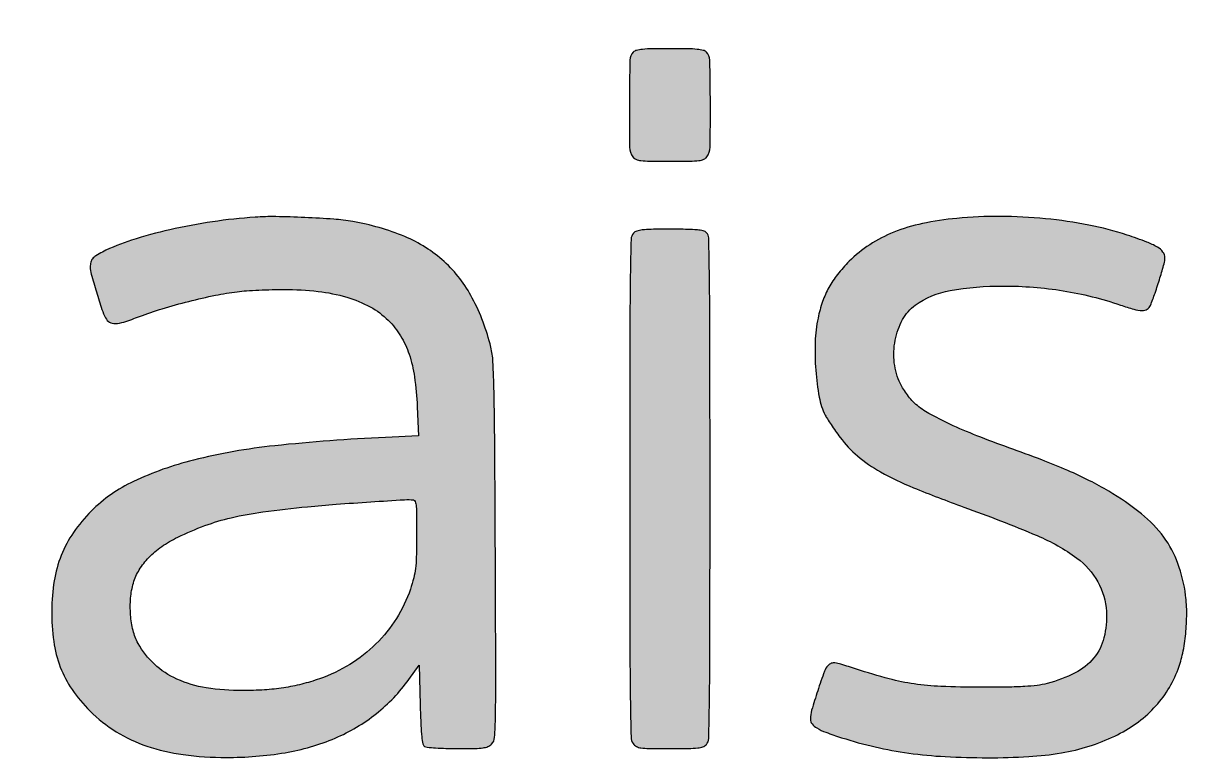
# Model space of a CAD drawing. Header units: millimetres. Extents: x -967 to 563, y -1588 to 506.
# Drawn here: x 133.1164 to 133.4666, y -279.4953 to -279.2742 of the extents above; entities that cross this region are included whole.
import ezdxf

# ---------------------------------------------------------------- set-up
doc = ezdxf.new("R2010")
doc.units = ezdxf.units.MM
doc.linetypes.add('CONTINU', pattern=[0])

# ---------------------------------------------------------------- blocks, each defined once
blk = doc.blocks.new('LOGO AVILLA BR')
h = blk.add_hatch(color=256)
h.dxf.hatch_style = 1
h.paths.add_polyline_path([(4.32600329103812, 0.3704381413918867, 0.1939057852138119), (4.324180538869598, 0.3661549132874882, 0.004011932845543204), (4.323913847768921, 0.3424701682155131, 0.00466308069311547), (4.324056506748121, 0.3190467054239576, 0.1552181909106207), (4.325819981868278, 0.3137851402455425, 0.203749415126457), (4.328286704774825, 0.3120684328229686, 0.03654582931798268), (4.334893696968209, 0.3115079103551466, 0.002893989709482936), (4.345811301267389, 0.3114447185996738, 0.002893989709477732), (4.356728905566655, 0.3115079103551324, 0.02624711677199801), (4.361484379330335, 0.3118129545324564, 0.06669541400197661), (4.364137425920887, 0.3124896365772969, 0.140028342276289), (4.365802620666557, 0.3137851402455567, 0.1552181909104992), (4.367566095786714, 0.3190467054239434, 0.004663080695172938), (4.367708754765886, 0.3424701682258586, 0.004011932843799981), (4.367442063665237, 0.3661549132875308, 0.1939057852120589), (4.365619311496744, 0.3704381413918867, 0.1662892465534635), (4.363520869414401, 0.371627551889631, 0.0310222533117333), (4.355372993775205, 0.3722593664066096, 0.003840990193063491), (4.345811301267389, 0.3723328211973609, 0.003840990193074181), (4.33624960875963, 0.3722593664066096, 0.02000196208416725), (4.330985515384526, 0.3719676345140925, 0.03573729574873088), (4.327758915568609, 0.371424372436465, 0.1376465010409105)])
h = blk.add_hatch(color=256)
h.dxf.hatch_style = 1
edge = h.paths.add_edge_path(flags=16)
edge.add_arc((3.562470269584963, 0.112490160346681), 0.6463955175953613, 358.6627723710229, 359.6782761210949, ccw=False)
edge.add_arc((4.140511797668779, 0.09899681617000056), 0.06819652198352442, 353.36039477008944, 358.6627458586536, ccw=False)
edge.add_arc((4.170954883312646, 0.09545313833073976), 0.03754788227234916, 345.50862311630823, 353.3603427729021, ccw=False)
edge.add_arc((4.122470332917601, 0.1079843085191357), 0.08762564034217234, 341.3407016057956, 345.508624609844, ccw=False)
edge.add_arc((4.135140068914467, 0.1037058474262551), 0.07425300262358141, 327.78912147463694, 341.34071702767227, ccw=False)
edge.add_arc((4.132939794337801, 0.105091903426171), 0.07685345632217538, 314.5829433012364, 327.7891936004825, ccw=False)
edge.add_arc((4.131317759786867, 0.1067376330781684), 0.07916417529423163, 301.58164570616714, 314.5829900842603, ccw=False)
edge.add_arc((4.128551411109726, 0.111237703165628), 0.08444653421660839, 289.19506974423507, 301.5815727972864, ccw=False)
edge.add_arc((4.119450796983301, 0.1373788229235089), 0.1121264785744808, 284.0626048838111, 289.1949902214581, ccw=False)
edge.add_arc((4.120974119763133, 0.1312977525808918), 0.1058575130460488, 278.70386212430697, 284.0625617656416, ccw=False)
edge.add_arc((4.118861940416252, 0.1450954546823624), 0.1198159472298117, 273.69420320958176, 278.7038065297711, ccw=False)
edge.add_arc((4.114258467995768, 0.21639477783134), 0.1912637284397831, 270.1652900106408, 273.6942019271437, ccw=False)
edge.add_arc((4.114446727095924, 0.1510635887132992), 0.1259322680780435, 261.14252824663583, 270.1653866574842, ccw=False)
edge.add_arc((4.104527766845507, 0.08741406847050825), 0.06151451276505979, 245.7219790303197, 261.1426282422188, ccw=False)
edge.add_arc((4.098159350101071, 0.07329524260197218), 0.04602587254925253, 227.5254052065414, 245.7220261587301, ccw=False)
edge.add_arc((4.096486800530187, 0.07146832357636868), 0.04354896819244024, 208.5580659043606, 227.5253822613538, ccw=False)
edge.add_arc((4.083631195191998, 0.0644713816067366), 0.02891258252054927, 193.7886030414369, 208.5579974969466, ccw=False)
edge.add_arc((4.107227802763163, 0.07026228949196422), 0.05320938278319805, 184.4330497559266, 193.7886049287713, ccw=False)
edge.add_arc((4.110318766651176, 0.07050192933375854), 0.05630962229179274, 175.2941875174176, 184.4330594389928, ccw=False)
edge.add_arc((4.095483416196544, 0.07172313305484579), 0.04142409369385786, 163.7903872794772, 175.2941884890912, ccw=False)
edge.add_arc((4.08391955409067, 0.07508488913498468), 0.02938148970868429, 148.4809234802435, 163.7904614330959, ccw=False)
edge.add_arc((4.091671028753609, 0.07033124929844803), 0.03847447882917293, 135.9733375593933, 148.4809497309333, ccw=False)
edge.add_arc((4.097377407579103, 0.0648154763189126), 0.04641088298095716, 124.64620877790671, 135.9732906064263, ccw=False)
edge.add_arc((4.109004242620102, 0.04799040803978016), 0.0668624407619117, 116.0306640694443, 124.6461804198438, ccw=False)
edge.add_arc((4.148996350130489, -0.03389438212123252), 0.1579914017064714, 110.2459240796889, 116.0306523010621, ccw=False)
edge.add_arc((4.136523000617728, -7.645091294250506e-05), 0.121946472530847, 103.22160400441118, 110.24592887727471, ccw=False)
edge.add_arc((4.149550702029586, -0.05552617684001859), 0.1789060468749726, 97.63637942310811, 103.22161196298208, ccw=False)
edge.add_arc((4.212237916484696, -0.5230790205013989), 0.6506425712950916, 95.49932332633279, 97.63639396016953, ccw=False)
edge.add_arc((4.224744351010116, -0.6529721581019174), 0.7811363952862868, 94.36171850499721, 95.49937415863388, ccw=False)
edge.add_arc((4.291936088163453, -1.533898044474853), 1.664621056626604, 93.71566052203372, 94.36172602045082, ccw=False)
edge.add_arc((4.401486798527003, -3.220817482859104), 3.355093934178818, 93.4030465179573, 93.71565209711349, ccw=False)
edge.add_arc((4.204258151264213, 0.09593890065846722), 0.03247869209832534, 84.88245813103907, 93.40299635816348, ccw=False)
edge.add_arc((4.207056540961389, 0.1271861961949696), 0.001106340206211636, 14.506736897229928, 84.88243870272618, ccw=False)
edge.add_arc((4.191367399486694, 0.1231267364863129), 0.01731215315523572, 5.002018884839686, 14.50674859919701, ccw=False)
edge.add_arc((4.145430781510328, 0.1191062566194887), 0.06342437636626785, 0.3384809701864242, 5.001942865323315, ccw=False)
edge.add_arc((3.287275933268944, 0.1140366302528832), 0.9215941991121402, -0.3217983995876921, 0.3384763367295136, ccw=False)
edge = h.paths.add_edge_path()
edge.add_arc((4.141248690288961, -0.01080397599294258), 0.2926504437073891, 93.85953977879456, 98.41395462489886)
edge.add_arc((4.142548323354589, -0.01959152295829369), 0.3015335753477882, 98.41391966923631, 102.86730379002)
edge.add_arc((4.133624058672609, 0.01947583675004694), 0.2614598795526306, 102.867281300767, 107.5651063265113)
edge.add_arc((4.086554431875072, 0.1681721428182499), 0.1054914814548599, 107.56509035417, 116.8190558621264)
edge.add_arc((4.061630749250639, 0.2174719952025441), 0.05024960059737661, 116.8191052405391, 121.4772981037346)
edge.add_arc((4.039154281592573, 0.2541829117276251), 0.007204473225098565, 121.4773510192025, 141.0097235401798)
edge.add_arc((4.037050727172868, 0.2558857453074666), 0.004498076469758107, 141.0097215810731, 167.5881539798991)
edge.add_arc((4.044776654426329, 0.2541854111727275), 0.01240889741927973, 167.5881349640043, 180.0539310004137)
edge.add_arc((4.046378067117445, 0.2541869105033498), 0.01401031081227238, 180.0538981319588, 195.5315831612302)
edge.add_arc((4.489359280957189, 0.3772994790812447), 0.4737809714212168, 195.5315832333718, 196.7492216825166)
edge.add_arc((4.395694788640213, 0.349110913787456), 0.3759666967252603, 196.7492011983739, 198.2663712771165)
edge.add_arc((4.066214960045983, 0.240360361330346), 0.02900324027743225, 198.2663543659891, 208.1549652511265)
edge.add_arc((4.045879797699229, 0.2294773116542643), 0.005938990930863464, 208.1549523900901, 239.1018409700336)
edge.add_arc((4.045583418365254, 0.2289820620717649), 0.005361831630002165, 239.1018426721329, 272.5113609555183)
edge.add_arc((4.045044236407847, 0.2412760068954043), 0.0176675943657957, 272.5112778465425, 288.0678972780264)
edge.add_arc((3.991796832093712, 0.4044962563450269), 0.1893537495926839, 288.0678992644216, 290.7982577523346)
edge.add_arc((4.124937180861139, 0.05397011858177336), 0.1856061492300574, 106.8029000679004, 110.798302924133, ccw=False)
edge.add_arc((4.168038675272726, -0.08876205620579469), 0.3347041456621803, 104.2334438136231, 106.8029372673987, ccw=False)
edge.add_arc((4.165984698445669, -0.08066563514782388), 0.3263512506730503, 101.65061890237581, 104.23340329755021, ccw=False)
edge.add_arc((4.129031371761499, 0.09855243473397479), 0.1433630955231621, 96.87394723941509, 101.6505775777365, ccw=False)
edge.add_arc((4.123715055470115, 0.1426525807940777), 0.09894366169708464, 93.98068858718233, 96.87397173838963, ccw=False)
edge.add_arc((4.13845304440494, -0.06913149324002177), 0.3112399224561588, 92.74913143065862, 93.980749650836, ccw=False)
edge.add_arc((4.139645446043062, -0.09395833497758588), 0.3360953824652979, 91.53153727807512, 92.74917572721989, ccw=False)
edge.add_arc((4.13694617791532, 0.007003910855004847), 0.2350970600437858, 89.93991847078252, 91.53156963593489, ccw=False)
edge.add_arc((4.137020278347592, 0.07764528361423118), 0.1644556484201434, 83.51943781598209, 89.93992697624338, ccw=False)
edge.add_arc((4.145355277361631, 0.1510219377752833), 0.09060711705739295, 73.48762959578818, 83.51943830403712, ccw=False)
edge.add_arc((4.152180316809989, 0.1740445498764274), 0.06659416573043625, 61.68050804992521, 73.48764930128772, ccw=False)
edge.add_arc((4.163853355272948, 0.1957060825004788), 0.04198762549048705, 45.00005063928012, 61.68050490226699, ccw=False)
edge.add_arc((4.161095812894217, 0.1929486411131904), 0.04588730790956225, 31.535834180391078, 44.99995716967942, ccw=False)
edge.add_arc((4.159341561745208, 0.1918721910734149), 0.04794549686562912, 18.50746590129478, 31.535766769066697, ccw=False)
edge.add_arc((4.140036629291245, 0.1854100724814032), 0.06830328146390806, 7.872285854332517, 18.50745101364322, ccw=False)
edge.add_arc((4.031730223962398, 0.1704348127659188), 0.1776400814847563, 2.6624432497754924, 7.872253050671816, ccw=False)
edge.add_line((4.209178549751385, 0.1786864928731404), (4.209913498086649, 0.1628816535398983))
edge.add_line((4.209913498086649, 0.1628816535398983), (4.191955918289239, 0.1620671298801852))
edge.add_arc((4.237655211144954, -0.8454523493045372), 1.008555366008317, 92.59705466713307, 96.00681867236)
edge.add_arc((4.165312074147465, -0.1579395398521939), 0.3172469018393407, 96.00683585830164, 104.0796792768425)
edge.add_arc((4.131483161947841, -0.02305830084141292), 0.1781881231244113, 104.0796986679302, 115.1230411963146)
edge.add_arc((4.090219308997746, 0.06493864565585739), 0.08099672354032046, 115.1230986061293, 135.0340147614592)
edge.add_arc((4.091281636081078, 0.06387774178404015), 0.08249807487969175, 135.0340946690304, 145.4794399118654)
edge.add_arc((4.075111651926278, 0.07499965570957556), 0.06287244477688417, 145.4794746982932, 158.2843456946121)
edge.add_arc((4.078327054434197, 0.07371911253994767), 0.06633345678149738, 158.2843767010486, 170.7083557715017)
edge.add_arc((4.113128019450045, 0.06802552988570199), 0.1015970931434699, 170.708401811073, 179.7351502965916)
edge.add_arc((4.13143773214702, 0.06794099649816587), 0.1199070009785871, 179.735199919378, 187.7856111709298)
edge.add_arc((4.075059958300017, 0.06023263873237283), 0.06300469730476485, 187.7856230164442, 200.816665201947)
edge.add_arc((4.069481192934234, 0.05811159605185878), 0.05703632691923838, 200.8166543935309, 214.6215097396797)
edge.add_arc((4.090930936344307, 0.07292059342320556), 0.0831015891565322, 214.6214658751162, 225.0334196179202)
edge.add_arc((4.087527062229896, 0.06951272832776567), 0.07828496134288389, 225.0334103991837, 238.3180082304936)
edge.add_arc((4.089533027128425, 0.07276319458561886), 0.08210457206275744, 238.3180990442986, 251.1364496336963)
edge.add_arc((4.095744241179432, 0.09094252534441694), 0.1013156950602274, 251.1364732412271, 262.5433433802892)
edge.add_arc((4.106250798750125, 0.1712177027049648), 0.1822755113411889, 262.5433735126816, 269.892131593413)
edge.add_arc((4.106269796047258, 0.1814302499632419), 0.1924880762663237, 269.892199896506, 279.4085978334579)
edge.add_arc((4.118431848608481, 0.1080338011752389), 0.1180908033513183, 279.4085819342658, 293.1305434867704)
edge.add_arc((4.126483941421185, 0.0891838667123892), 0.09759309060290426, 293.1305246285209, 308.3800549376966)
edge.add_arc((4.130783838531102, 0.08375483573954057), 0.09066752257855651, 308.3800666075447, 324.4950516854531)
edge.add_line((4.2045931282357, 0.03109756270117714), (4.210169488549809, 0.0389139010591748))
edge.add_line((4.210169488549809, 0.0389139010591748), (4.210772341050813, 0.01748680263376912))
edge.add_arc((5.109034145509895, 0.04275994227883473), 0.8986172716666568, 181.6116262701627, 182.3291962679726)
edge.add_arc((4.305081590037247, 0.01005966082790621), 0.09399995899072858, 182.3292748077736, 186.0989970921764)
edge.add_arc((4.248973690211386, 0.00406447490539108), 0.03757267235462836, 186.0990357020098, 191.890864069131)
edge.add_arc((4.21435415937728, -0.003225241476144447), 0.002193979895797449, 191.8908110667899, 237.7602263779008)
edge.add_arc((4.214793514812953, -0.002528628182659531), 0.003017571590454706, 237.7602425533856, 264.8902388391022)
edge.add_arc((4.231686471867818, 0.1863913346399499), 0.1926913029054504, 264.8902810522357, 266.2708634557547)
edge.add_arc((4.228826757830717, 0.1425145929689791), 0.1487214675176692, 266.2708349328121, 268.4161554387529)
edge.add_arc((4.231240808167854, 0.2298173419682712), 0.2360575861734596, 268.4161313855629, 269.9337598104489)
edge.add_arc((4.231700990774897, 0.6276942889549986), 0.6339347992826074, 269.9337423558885, 270.7885914217618)
edge.add_arc((4.239916683492169, 0.0308183503170909), 0.03700232091370066, 270.7884955056858, 277.5657559510191)
edge.add_arc((4.243464557200213, 0.00410664759526469), 0.01005603229826388, 277.5656465569698, 293.1012780102767)
edge.add_arc((4.244915078814955, 0.0007061604836451352), 0.006359097682779176, 293.1012672591291, 314.999975334889)
edge.add_arc((4.245506527045336, 0.0001147127184424335), 0.005522663902872698, 314.999968186696, 356.2386143166591)
edge.add_arc((4.001805347658035, 0.01613668697376625), 0.249749952496518, 356.238541369397, 358.8964880001823)
edge.add_arc((3.28020990868211, 0.03003700775472851), 0.971479262188522, 358.8964447603343, 360.1821485647882)
edge.add_arc((-49.46199620196148, -0.1376316700421114), 53.71395188343681, 0.1821440610060593, 0.2543367408047703)
edge.add_arc((-23.59301156784156, -0.02276723104118616), 27.84471223790728, 0.2542731345533472, 0.3739067113105854)
edge.add_arc((2.448575354781582, 0.1471815159047338), 1.802570774020482, 0.3738603444493035, 1.255752629974924)
edge.add_arc((3.613783365850338, 0.1727239452192322), 0.6370828398257512, 1.255711763979482, 2.738735021167219)
edge.add_arc((4.209738340462536, 0.2012323017739988), 0.0404463858954895, 2.738696981793726, 13.82388234731178)
edge.add_arc((4.134225289761474, 0.1826511943108926), 0.1182119205540776, 13.82385650179854, 27.60450631962132)
edge.add_arc((4.17575952389393, 0.2043689329687197), 0.07134239124795028, 27.60450194891157, 47.71965916574494)
edge.add_arc((4.174202288012651, 0.2026563776430805), 0.07365708978842084, 47.7196567321107, 67.45860369824928)
edge.add_arc((4.152044050368119, 0.149270577917278), 0.1314587429470684, 67.45863884272406, 80.25185791593309)
edge.add_arc((4.156312419639676, 0.1741152652165852), 0.1062500646154564, 80.25191139158825, 85.79202145021607)
edge.add_arc((4.124323602164651, -0.2606633080083895), 0.5422038375994646, 85.7920421084842, 87.44763215405716)
edge.add_arc((4.124630098736162, -0.2537959649005188), 0.5353296582761512, 87.44767203478372, 89.14130444669854)
edge.add_arc((4.130631076728662, 0.1465790046903095), 0.1349097186980988, 89.14133974785157, 93.85955346466443)
h = blk.add_hatch(color=256)
h.dxf.hatch_style = 1
h.paths.add_polyline_path([(4.424359316286967, 0.2137281023269963, 0.02686205337998242), (4.424681254582822, 0.198362857208835, 0.026689000888877), (4.42654931093108, 0.1838514183323525, 0.0722045036297016), (4.429861615103079, 0.1740389370651769, 0.02378194160786738), (4.430964169415574, 0.1721010077628051, 0.005745791868758383), (4.432974476930724, 0.1690077862951114, 0.005885409189083681), (4.435366709112429, 0.1655078587065901, 0.005818440545010322), (4.437851259539542, 0.1620494903703502, 0.06013863963330594), (4.44727362440247, 0.1520310965337615, 0.04587216739166172), (4.459674138791769, 0.1434701343683571, 0.03142087352506424), (4.477473115506456, 0.1348780981906685, 0.0102540103533898), (4.504712021219177, 0.1244256255548066, -0.01288301272284327), (4.544394743863165, 0.1089582170836962, -0.0588227931202488), (4.565905341593492, 0.09678625897228699, -0.1079058672341627), (4.577213512487447, 0.08398039417272685, -0.1143452401946834), (4.581851687871023, 0.06789227308709656, -0.07261987646453875), (4.58054153424888, 0.05369165841979395, -0.1134144830464617), (4.57508264469152, 0.04275204667784749, -0.1040838819222127), (4.56498748576476, 0.03467721654493516, -0.06416217249404094), (4.546949458363116, 0.02831490230528289, -0.02515038994773797), (4.537755024083083, 0.02733491230803509, -0.01131986271343804), (4.528426969984167, 0.02702459058353668, -0.002938191988725375), (4.513403263260784, 0.02695337492681915, -0.009278574651742881), (4.492413023425314, 0.02736678497721812, -0.02681419162555736), (4.477936739969664, 0.02870040173179689, -0.02913527374572191), (4.464358214771181, 0.03150573881011098, -0.01267203962802257), (4.446682420865329, 0.03672909138761327, 0.003273049249217612), (4.438249640404138, 0.03939438518051475, 0.04188477517780272), (4.435015200520013, 0.0401036259192864, 0.1234848698999837), (4.433066567464039, 0.03988133343294464, 0.2297320840098396), (4.429983832279703, 0.03725938339647428, 0.007821036047605081), (4.425735327911354, 0.02501521165524423, 0.008348788658630342), (4.422468349243672, 0.0145151511338355, 0.07135734128157714), (4.421770716389261, 0.009651769229520824, 0.2534408383956923), (4.423280607744658, 0.006200208572906263, 0.06569520306754778), (4.430157562682354, 0.002575040959271746, 0.01083763467218511), (4.438625139614118, -0.0003466419704949431, 0.02088419368060298), (4.456867014219711, -0.005371979056818077, 0.02264748627738845), (4.474977498997987, -0.008700591951537717, 0.02075302306154166), (4.494633734520079, -0.01057315329870789, 0.0131917954579213), (4.517619829656581, -0.01119615373453087, 0.01442299564652765), (4.539859789615406, -0.01057039362669343, 0.02800125387613932), (4.557512965187613, -0.008567744493618079, 0.03361187018584144), (4.572478438708856, -0.004966492883127671, 0.03680740695749448), (4.586363777866808, 0.000530080835943636, 0.04134490824526524), (4.597965523907817, 0.00737695336130173, 0.04894386966801101), (4.607589561685074, 0.0157095929637876, 0.05059678492020692), (4.615153551148069, 0.02549047258365533, 0.04982562328334435), (4.62064490586252, 0.0366413065445812, 0.03952254388865665), (4.623144976968149, 0.04536756737712722, 0.02486768561832834), (4.624733661374421, 0.05585818759783479, 0.02450175782629436), (4.625294851059323, 0.06672900523538772, 0.03228704592336097), (4.624680373131184, 0.07663241560977951, 0.05501336915833329), (4.620526158078746, 0.09387398807236025, 0.07243476719945903), (4.612908678492403, 0.1081220571676482, 0.06491529738194324), (4.600825732940763, 0.1207023888186569, 0.03483237795494525), (4.583109204601413, 0.1329868860264867, 0.01808505480621891), (4.572766101072602, 0.138643722682076, 0.01359314664384701), (4.561017142700166, 0.1441336753047153, 0.01121783060901092), (4.546868774391612, 0.1499081979050914, 0.005928857815863589), (4.529078784705177, 0.1564668830855567, -0.009223972161993508), (4.511773277078049, 0.1629768112423307, -0.01468331758466581), (4.497253701495197, 0.1692463232099328, -0.01673113456005323), (4.485868010884104, 0.1750361335033688, -0.0617896767087671), (4.477623832948325, 0.181013299357673, -0.02642477470626621), (4.474274395837369, 0.1850115682622686, -0.02496717951853164), (4.471430869430293, 0.1892168272187007, -0.1013476551942497), (4.467167574370905, 0.2023487839776124, -0.07504188235395826), (4.467633729832329, 0.2146448182219842, -0.07840155007983393), (4.471616847691422, 0.2257570127685682, -0.1112605601571629), (4.478532582408036, 0.2336060363028167, -0.1147940522133394), (4.497297333849787, 0.2415026787499244, -0.04233760580809438), (4.526085520529705, 0.2439589293378503, -0.03996355282140449), (4.5585541489516, 0.2413756872014403, -0.04289180488365692), (4.589411519325978, 0.2336603305748781, 0.01446609071117849), (4.596720464220454, 0.2313849018270133, 0.0646307212601926), (4.60115328361735, 0.2307430391693543, 0.1331714325673714), (4.603923274751281, 0.2314505358765047, 0.1686167251624021), (4.605658160854688, 0.2334212133349922, 0.01463941683222372), (4.608185267007258, 0.2401660328989124, 0.008781686658326439), (4.610808394819514, 0.2483087991246009, 0.006212461747401601), (4.613043430268959, 0.2560331475298199, 0.06741015405479278), (4.613477811696782, 0.2592404568746645, 0.2537005322490872), (4.611473818229229, 0.2636949345897506, 0.06362169426401716), (4.603772596445054, 0.2677414774390314, 0.0092621467019412), (4.593109721169299, 0.2714917161082724, 0.03189762959635916), (4.572385447237963, 0.2769139330415129, 0.02354811883975914), (4.548915812855512, 0.2803420105116743, 0.02297875620018846), (4.524506839307861, 0.2816124654677452, 0.02550324097223599), (4.500920685102983, 0.2805517164180458, 0.02787167930444228), (4.482361303992093, 0.2777150785131113, 0.04324773411951165), (4.46686514748464, 0.2730259824637784, 0.04880951484663409), (4.453853616578982, 0.2662880307248372, 0.05292013531832819), (4.442774660885959, 0.2573086511162757, 0.02885242551465978), (4.436440988698877, 0.2501778009825557, 0.04158329172712889), (4.431780614354267, 0.2431484871579954, 0.04225275701216404), (4.428399084468936, 0.2355329789279637, 0.03115216171148261), (4.425926720039968, 0.2266391447464571, 0.04405205307504437)])
h = blk.add_hatch(color=256)
h.dxf.hatch_style = 1
h.paths.add_polyline_path([(4.324159056347554, 0.2163655417007249, 0.0003113690004307415), (4.324108614457231, 0.1340582255111258, 0.000336335871850646), (4.324162131761739, 0.05572464904288665, 0.003054679229261135), (4.324420147602581, 0.02116284881341812, 0.002452171792721702), (4.324811293553438, -1.929046831605774e-06, 0.1479718253789142), (4.32598551638111, -0.003578833325576625, 0.2053718392736289), (4.329212548543893, -0.005745341976734153, 0.03763011460391565), (4.334479521524457, -0.006198793774146338, 0.002663078467803847), (4.345688949862847, -0.006258549401678692, 0.00332625482214907), (4.35595045042345, -0.006190331543081129, 0.02436991450944237), (4.360848461453287, -0.005886115121143121, 0.05456490538367427), (4.363702850920276, -0.005248470357031465, 0.1272880566685874), (4.365518563992481, -0.004053627238988611, 0.1793119021153955), (4.3668029424027, -0.0008445898001667729, 0.002864603544256739), (4.367203240257936, 0.01903880886695219, 0.003293175721865515), (4.367463568725867, 0.0523536632874908, 0.0003088182945898133), (4.367513989386566, 0.1350019751095175, 0.0003250228575612735), (4.367461619585271, 0.214596583501617, 0.003103932531076237), (4.367203420238894, 0.2489499267657038, 0.002156246155229773), (4.366824479991379, 0.2699560523943347, 0.193110088546147), (4.365619311496744, 0.2727760362352285, 0.1661052237251434), (4.363522929473277, 0.273965087386344, 0.03116009625431806), (4.355414334064022, 0.2745971207040867, 0.003873616998792183), (4.345908022451255, 0.2746707160286377, 0.003328679527886696), (4.335665744064926, 0.2746024712168378, 0.02438919148346214), (4.330771652520639, 0.2742982108849503, 0.05459500654270281), (4.327919136295066, 0.2736605142485189, 0.1272328821032865), (4.326104038542383, 0.2724657938697561, 0.179259858151221), (4.3248201737849, 0.2692589781857322, 0.002893786064617894), (4.32441949579686, 0.249497538589381, 0.003312469461204148)])
at = {"color": 50, "linetype": 'CONTINU', "ltscale": 0.05}
blk.add_lwpolyline([(3.384768393031607, 1.488122569217069, -1.6e-05), (3.598292344169124, 1.363093119934163, -0.072308)], format="xyb", dxfattribs=at)
for points in [[(4.32600329103812, 0.3704381413918867, 0.193906), (4.324180538770179, 0.3661549081322448, 0.004012), (4.323913846469424, 0.3424697665849408, 0.004663), (4.324056506690937, 0.3190467091338576, 0.155218), (4.325819975649608, 0.3137851487500853, 0.140029), (4.32748517603352, 0.3124896368111081, 0.066695), (4.33013820570261, 0.3118129565814343, 0.026247), (4.33489365814907, 0.3115079108045364, 0.002894), (4.345811301267389, 0.3114447185996738, 0.002894), (4.356728944385793, 0.3115079108045364, 0.026247), (4.361484396832225, 0.3118129565814343, 0.066695), (4.364137426501344, 0.3124896368111081, 0.140029), (4.365802626885255, 0.3137851487500853, 0.155218), (4.367566095843927, 0.3190467091338576, 0.004663), (4.36770875606544, 0.3424697665849408, 0.004012), (4.367442063764656, 0.3661549081322448, 0.193906), (4.365619311496744, 0.3704381413918867, 0.137646), (4.363863694089076, 0.3714243707065918, 0.035737), (4.360637121401851, 0.3719676312378652, 0.020002), (4.35537301818627, 0.3722593660315283, 0.003841), (4.345811301267389, 0.3723328211973609, 0.003841), (4.336249584348593, 0.3722593660315283, 0.020002), (4.330985481132984, 0.3719676312378652, 0.035737), (4.327758908445787, 0.3714243707065918, 0.137646)], [(4.12155017090771, 0.2811827540759424, 0.019875), (4.098426916828203, 0.2786965903619603, 0.019434), (4.075398657834398, 0.2743700722927684, 0.020501), (4.05471825613381, 0.2687450545475656, 0.0404), (4.038959378275223, 0.2623165188179257, 0.020328), (4.035392383220625, 0.2603272225181286, 0.08543300000000001), (4.033554584960029, 0.258715883388092, 0.116493), (4.032657780373881, 0.2568525495012466, 0.054446), (4.032367762504151, 0.2541737310078247, 0.067637), (4.032879370867647, 0.2504353763355596, 0.005313), (4.035678336658862, 0.2407637340860163, 0.00662), (4.038673201781592, 0.2312697343829342, 0.043174), (4.04064353957591, 0.2266749529793373, 0.135858), (4.042830044602994, 0.2243811739668615, 0.146818), (4.04581836033617, 0.2236253801978023, 0.067983), (4.050523731413989, 0.2244796077231968, 0.011914), (4.059032284304863, 0.2274814647292658, -0.017435), (4.071282108468466, 0.2316517885383149, -0.011212), (4.085743891297341, 0.2356673408190346, -0.01127), (4.10008026151479, 0.2389618730686749, -0.020845), (4.111872900427215, 0.2408850171578649, -0.012625), (4.116846362423615, 0.2413575413880551, -0.005374), (4.123525048181392, 0.241750227450126, -0.005313), (4.130662562566243, 0.2420169824475806, -0.006945000000000001), (4.137192705467839, 0.2421008416418573, -0.028022), (4.155581751623004, 0.2410500938467806, -0.0438), (4.171107845222565, 0.237892271664478, -0.051564), (4.183771771180488, 0.2326684606986333, -0.072911), (4.193543063742737, 0.2253958434511532, -0.058816), (4.200206171791876, 0.2169491589010164, -0.05690800000000001), (4.204807427831327, 0.2070914450213621, -0.046438), (4.207696208999494, 0.1947652599428835, -0.022736), (4.209178549751385, 0.1786864928731404), (4.209913498086649, 0.1628816535398983), (4.191955918289239, 0.1620671298801852, 0.014879), (4.132113100437294, 0.1575654915993709, 0.035239), (4.088135097302484, 0.1497767433889265, 0.048223), (4.055830978371688, 0.1382728937328608, 0.08709700000000001), (4.03291198518798, 0.1221779665989686, 0.045608), (4.023309584165304, 0.1106295601145888, 0.05592999999999999), (4.016701169306373, 0.0982624980194231, 0.054263), (4.012863940795427, 0.0844293058761707, 0.039407), (4.011532011742588, 0.06849516070998618, 0.03514100000000001), (4.012636046875912, 0.05169758366638177, 0.05692000000000001), (4.016168059605548, 0.03784210165474633, 0.06030800000000001), (4.022544680089197, 0.02570625157930806, 0.045462), (4.032203523780169, 0.01412463153921806, 0.05803), (4.046411470740736, 0.002894087475880269, 0.055989), (4.062987347571379, -0.004931642118393142, 0.049813), (4.082595881142367, -0.009516375176502834, 0.032076), (4.105907636347581, -0.01105748560726738, 0.041547), (4.137736592965638, -0.008468407737140637, 0.05994500000000001), (4.164821152246475, -0.0005639444005396399, 0.066637), (4.187077045055929, 0.01267970260785489, 0.070431), (4.2045931282357, 0.03109756270117714), (4.210169488549809, 0.0389139010591748), (4.210772341050813, 0.01748680263376912, 0.003131), (4.211159297602705, 0.006239284655421784, 0.01645), (4.211613689235406, 7.247854479430771e-05, 0.025277), (4.212207257807847, -0.003677305005211906, 0.202859), (4.213183751054657, -0.005080960242949573, 0.118933), (4.214524757860545, -0.005534207661568757, 0.006024), (4.219153874125453, -0.005891977712494167, 0.009361), (4.224716128896773, -0.006150055251026743, 0.006622), (4.230967899833189, -0.006240086449224691, 0.00373), (4.240425887539288, -0.006180466748304525, 0.02958), (4.244788555055834, -0.00586184352737007, 0.06789099999999999), (4.247410118235877, -0.005143019085082301, 0.095843), (4.249411637972969, -0.003790402545789107, 0.181905), (4.251017294615338, -0.0002475818764793303, 0.011598), (4.251508979909403, 0.01132682081346559, 0.00561), (4.251684261685455, 0.03312542468117385, 0.000315), (4.251426469899059, 0.1008045063720004, 0.000522), (4.251107755044501, 0.1589433760984065, 0.003848), (4.250713208579612, 0.1866853291516435, 0.006470999999999999), (4.250138529787449, 0.2031648737697509, 0.048406), (4.249013187435253, 0.2108964896486896, 0.060202), (4.238980809100497, 0.2374265476104966, 0.087995), (4.223755737840293, 0.257152455357712, 0.086341), (4.202438795035249, 0.2706862721547054, 0.055879), (4.174302322042621, 0.2788312603764496, 0.024178), (4.164108738537664, 0.2800789082382806, 0.007224), (4.148469289376635, 0.2810026289828897, 0.007390000000000001), (4.132652818607255, 0.2814735737395324, 0.02059)], [(4.500920202685109, 0.2805516699923629, 0.027871), (4.482361277517953, 0.277715072942371, 0.043248), (4.46686502994001, 0.2730259354767242, 0.048811), (4.453853136312887, 0.2662877192401822, 0.05291799999999999), (4.442774662998573, 0.2573086532350146, 0.028852), (4.436441077743581, 0.2501779137065512, 0.041584), (4.431780614354267, 0.2431484871579954, 0.042253), (4.428399068786064, 0.2355329336482583, 0.031152), (4.425926720039968, 0.2266391447464571, 0.044052), (4.424359316800235, 0.213728117988353, 0.026864), (4.424681336492171, 0.1983617622159812, 0.026687), (4.426549311137535, 0.1838514172067249, 0.07220399999999999), (4.4298615829249, 0.174039000458265, 0.023783), (4.430964184474988, 0.1721009839978791, 0.005748), (4.432975278715503, 0.1690065831044052, 0.005886), (4.435367783264979, 0.1655063262330714, 0.005816), (4.437851310102133, 0.1620494216908241, 0.060138), (4.447273577591801, 0.1520311356360935, 0.045872), (4.459674037715502, 0.1434701912457683, 0.031421), (4.477473081773638, 0.134878111935123, 0.010254), (4.504711959237625, 0.1244256478921244, -0.012883), (4.544394644331533, 0.1089582588633959, -0.058823), (4.565905324639118, 0.09678627139761886, -0.107906), (4.577213512487447, 0.08398039417272685, -0.114345), (4.581851686008321, 0.06789230820901082, -0.07262), (4.580541536810642, 0.05369166902647748, -0.113413), (4.575082753231129, 0.04275217853350455, -0.104085), (4.564987514260395, 0.03467723092100528, -0.054242), (4.549829948011762, 0.0289915240145433, -0.030598), (4.544369230481493, 0.02794522888804352, -0.018061), (4.537755188597373, 0.02733492151305938, -0.01132), (4.528427021560248, 0.02702459113112354, -0.002938), (4.513404296536265, 0.02695337375376994, -0.009279), (4.492413094228823, 0.02736678226771971, -0.026814), (4.477936912870746, 0.02870037639921463, -0.029136), (4.464358049729213, 0.03150578306649265, -0.012672), (4.446682313121585, 0.03672912621883029, 0.003273), (4.438249659360565, 0.03939437932527312, 0.04188500000000001), (4.435015202568337, 0.04010362564703485, 0.123485), (4.433066567464039, 0.03988133343294464, 0.111089), (4.431364923440754, 0.03876505436527111, 0.106318), (4.429368425464986, 0.03555999627813833, 0.006731), (4.425734994859084, 0.02501420102231577, 0.008348000000000001), (4.422468342126223, 0.0145151268353203, 0.071357), (4.421770716389261, 0.009651767408286105, 0.17449), (4.42267794550088, 0.007131255570200778, 0.086315), (4.425297077979565, 0.004890980922908739, 0.045397), (4.430157601588462, 0.002575026584054285, 0.010841), (4.438627827528734, -0.0003475046785439417, 0.020881), (4.456866945472626, -0.005371963173658401, 0.022646), (4.474976231896193, -0.008700417933553695, 0.020754), (4.494633385521411, -0.01057313461673459, 0.013192), (4.517619836694251, -0.01119615373956151, 0.014423), (4.539859803346388, -0.01057039284354744, 0.028002), (4.557513445409825, -0.008567662578613522, 0.033613), (4.57247939740239, -0.004966192800921476, 0.036805), (4.586363803071293, 0.0005300930269243054, 0.041344), (4.597965305186904, 0.00737679859958007, 0.04894), (4.607588684270894, 0.01570866868519261, 0.050602), (4.615153551148069, 0.02549047258365533, 0.049827), (4.620645026212969, 0.03664162820685135, 0.039521), (4.623144974752222, 0.0453675564468341, 0.024869), (4.624733716559149, 0.05585873447176937, 0.0245), (4.62529485046133, 0.06672877394522914, 0.032288), (4.624680365318483, 0.07663247703078468, 0.055013), (4.620526177459539, 0.09387393437081926, 0.072435), (4.612908681559048, 0.1081220530106322, 0.064915), (4.60082579931003, 0.1207023355954391, 0.034838), (4.583106287170949, 0.1329886214839746, 0.018081), (4.572765429211415, 0.1386440591663813, 0.013592), (4.561017456846486, 0.1441335387895037, 0.011218), (4.546868878800268, 0.1499081579999029, 0.005929), (4.529078461561426, 0.156466997886227, -0.009224), (4.51177290653203, 0.162976958491754, -0.014683), (4.49725365015712, 0.1692463471896701, -0.016731), (4.485868051224799, 0.1750361112606242, -0.05209299999999999), (4.478813764244848, 0.1799453827283912, -0.034581), (4.476639669539395, 0.1821013556876636, -0.018993), (4.474274395837369, 0.1850115682622686, -0.018854), (4.472087871519079, 0.1881615413049929, -0.028524), (4.470453151357674, 0.1910700369556508, -0.085987), (4.467167577496156, 0.2023487561680497, -0.075045), (4.4676338200033, 0.2146452929604976, -0.078398), (4.471616823071827, 0.2257569677734068, -0.111262), (4.478532650506537, 0.2336060856332978, -0.114794), (4.497297407603071, 0.2415026913904228, -0.042338), (4.526085864369776, 0.2439589295062632, -0.039963), (4.558554043580216, 0.2413757041281883, -0.042892), (4.589411555238314, 0.23366031824429, 0.014466), (4.596720454560682, 0.2313849045304153, 0.064631), (4.601153292902666, 0.2307430390327028, 0.133171), (4.603923274751281, 0.2314505358765047, 0.168617), (4.605658162472849, 0.2334212172967653, 0.01464), (4.608185361150873, 0.2401663084632588, 0.008782), (4.610808567706783, 0.248309369968382, 0.006212), (4.613043429944355, 0.2560331463534027, 0.06741), (4.613477811696782, 0.2592404482575859, 0.16392), (4.612433449315375, 0.26234044603369, 0.09512999999999999), (4.609478282029841, 0.264991511609395, 0.046232), (4.603772602619983, 0.2677414751378677, 0.009262000000000001), (4.593109897384352, 0.2714916577762096, 0.031897), (4.572386044486905, 0.2769138168605281, 0.023546), (4.548918542338072, 0.2803417422830847, 0.022982), (4.524506131590641, 0.2816124697500584, 0.025503)], [(4.326104038542383, 0.2724657938697561, 0.17926), (4.324820173713675, 0.2692589754532833, 0.002895), (4.324419375668327, 0.2494892451520627, 0.003312), (4.324159051901376, 0.2163619431882324, 0.000309), (4.324108611232617, 0.1346808489511631, 0.000339), (4.324162128860564, 0.05572678935058661, 0.003055), (4.324420167816527, 0.02116135983727929, 0.002452), (4.324811293696342, -1.935156518584336e-06, 0.147973), (4.325985537031926, -0.003578862808907957, 0.118047), (4.327704709594514, -0.005101282400744367, 0.088889), (4.330115591499606, -0.005880093078289406, 0.031132), (4.334479492452374, -0.006198793464321284, 0.002664), (4.345692799757018, -0.006258549409935199, 0.003325), (4.355950429105945, -0.006190331826616102, 0.02437), (4.360848457374573, -0.005886115574767814, 0.054565), (4.363702851836109, -0.005248470044563192, 0.127288), (4.365518563992481, -0.004053627238988611, 0.179312), (4.3668029424515, -0.000844587913917394, 0.002865), (4.367203279917533, 0.01904156285087311, 0.003293), (4.36746356992478, 0.05235463984145383, 0.000307), (4.367513991302246, 0.1345163256808348, 0.000327), (4.367461621505498, 0.2145951151354524, 0.003099), (4.367204189019077, 0.2488938704335197, 0.002162), (4.366824479959945, 0.2699560538001577, 0.19311), (4.365619311496744, 0.2727760362352285, 0.137381), (4.363867056800359, 0.2737615770923725, 0.035877), (4.360653510549952, 0.2743051655753845, 0.020092), (4.355414391953389, 0.2745971198073818, 0.003872), (4.345912048771709, 0.2746707160407169, 0.00333), (4.335665707232977, 0.2746024707261796, 0.024389), (4.330771654173702, 0.2742982110689525, 0.054595), (4.327919138200599, 0.2736605148991345, 0.127233)], [(4.20885559684379, 0.1088605774669418, -0.004431), (4.208689746092261, 0.09740528878556631, -0.02314), (4.208250930962492, 0.09111167626845429, -0.034273), (4.207308191427217, 0.08605737054598706, -0.018188), (4.205490176374269, 0.07994935822836169, -0.059199), (4.197964938609118, 0.06412625487573109, -0.057687), (4.186886390541105, 0.05035417871330594, -0.05679), (4.172777070249765, 0.03929808810671886, -0.054099), (4.156316197179279, 0.0314860022702419, -0.022398), (4.1466955080231, 0.02861268426872243, -0.023386), (4.136993267392029, 0.02665932762361933, -0.021862), (4.126581843135853, 0.02552846796538688, -0.015399), (4.114810235335824, 0.02513184527646217, -0.03938999999999999), (4.095056051394863, 0.02663313488812946, -0.067387), (4.079235170156579, 0.03133983344714864, -0.079565), (4.067079770780225, 0.0393476257024048, -0.08295), (4.058236300771, 0.05064977658581427, -0.06453300000000001), (4.055551823904011, 0.05758034858696703, -0.040844), (4.054177604748162, 0.06614951588544216, -0.039897), (4.054198960195151, 0.07512154901331769, -0.050237), (4.055706060099283, 0.08328676052504136, -0.0669), (4.058872828612692, 0.09044501544735795, -0.054629), (4.064007244992553, 0.09707074423006645, -0.049464), (4.070992476424294, 0.1029966950924006, -0.03761), (4.079661519502338, 0.1080702764207473, -0.025246), (4.094323375813531, 0.1143356718236817, -0.030659), (4.108631653104396, 0.1186375537225928, -0.024375), (4.125776641987215, 0.1217932176929253, -0.009325), (4.149884238453126, 0.1245688579151221, -0.004964), (4.165336708088176, 0.1259019010394269, -0.002819), (4.184060214399466, 0.1272238830260477, -0.001364), (4.202330262293771, 0.1283603238927356, -0.037195), (4.207155226045018, 0.1282881262772122, -0.317102), (4.208127609043487, 0.1274633275995001, -0.041496), (4.208613621495545, 0.1246361977451755, -0.020351), (4.208854051130004, 0.1194809407543005, -0.002881)]]:
    blk.add_lwpolyline(points, format="xyb", close=True)
blk = doc.blocks.new('LOGO AVILLA')
at = {"linetype": 'CONTINU'}
blk.add_blockref('LOGO AVILLA BR', (-0.001105512585212409, -0.5101263184174352), dxfattribs=at)
blk = doc.blocks.new('CARIMBO STORINI (LO) RO')
at = {"color": 7, "xscale": 0.5566025558282099, "yscale": 0.5566025558282099, "zscale": 0.5566025558282099}
blk.add_blockref('LOGO AVILLA', (141.0439586087591, 43.03688225006863), dxfattribs=at)

msp = doc.modelspace()

# ---------------------------------------------------------------- block references
msp.add_blockref('CARIMBO STORINI (LO) RO', (-10.15116960088892, -322.2420199122804))

doc.saveas('drawing.dxf')
